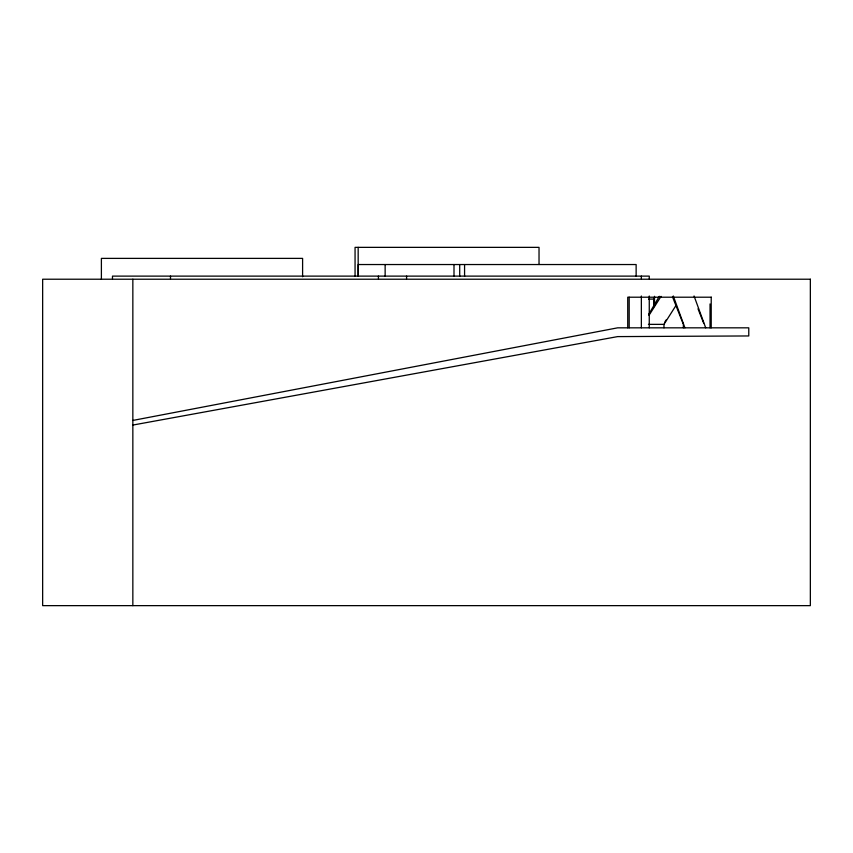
<?xml version="1.0" encoding="UTF-8"?>
<svg xmlns="http://www.w3.org/2000/svg" width="853" height="853" viewBox="0 0 853 853"><rect width="100%" height="100%" fill="white"/><g stroke="black" fill="none" stroke-linecap="round" stroke-linejoin="round"><path stroke-width="1.28" d="M648.706 314.32L659.316 296.3M664.786 322.199L666.108 319.95M648.952 315.397L661.064 296.354M663.975 327.829L663.975 324.364L676.088 305.321M132.844 420.433L617.668 327.829L748.774 327.829L748.774 335.954L617.668 336.604L132.844 425.061M711.338 297.207L627.733 297.207L627.733 327.829M648.557 299.083L653.984 299.083M648.429 324.364L663.975 324.364M697.999 308.797L703.672 323.159M672.495 296.823L683.37 324.364L683.37 327.829M694.054 295.97L705.698 327.829M673.284 295.97L684.927 327.829M711.221 297.207L711.221 327.829M710.037 303.945L710.037 327.829M654.507 296.3L654.507 305.491M653.782 299.083L653.782 306.92M649.261 278.76L649.261 276.116L112.479 276.116L112.479 278.76M649.261 296.002L649.261 327.829M641.36 276.116L641.36 278.76M641.36 296.002L641.36 327.829M636.135 276.404L636.135 264.537L358.217 264.537L358.217 276.404M629.183 297.207L629.183 327.829M539.032 264.505L539.032 247.359L355.061 247.359L355.061 276.383M464.576 264.537L464.576 276.404M459.703 264.537L459.703 276.404M453.999 264.537L453.999 276.233M406.572 276.116L406.572 278.76M385.14 264.537L385.14 276.404M378.433 276.116L378.433 278.76M358.164 247.359L358.164 276.383M302.602 276.724L302.602 258.384L101.39 258.384L101.39 279.347M170.493 276.116L170.493 278.76M132.844 279.219L132.844 605.641M810.35 279.219L42.65 279.219L42.65 605.641L810.35 605.641L810.35 279.219"/></g></svg>
